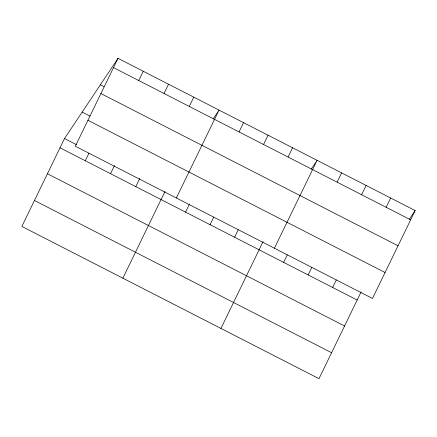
<?xml version="1.0" encoding="UTF-8"?>
<svg xmlns="http://www.w3.org/2000/svg" width="437" height="437" viewBox="0 0 437 437"><rect width="100%" height="100%" fill="white"/><g stroke="black" fill="none" stroke-linecap="round" stroke-linejoin="round"><path stroke-width="0.66" d="M118.012 58.334L75.333 146.231L372.471 298.46L415.15 210.568L118.012 58.334L64.529 138.54L21.85 226.432L318.988 378.666L361.104 291.932M85.281 160.75L88.94 153.218M138.764 80.55L143.265 71.275M110.539 173.691L114.478 165.579M164.022 93.491L168.524 84.215M135.798 186.632L139.736 178.52M189.276 106.431L193.782 97.156M122.879 278.189L164.995 191.455M176.357 197.988L219.035 110.097L213.152 118.919M185.567 212.131L189.505 204.019M239.05 131.93L243.551 122.655M210.082 224.689L213.742 217.156M263.56 144.489L268.067 135.213M234.593 237.247L238.252 229.715M288.076 157.047L292.577 147.772M220.936 328.427L263.052 241.694M274.414 248.227L317.093 160.33L311.21 169.157M283.624 262.369L287.284 254.831M337.102 182.163L341.608 172.894M308.14 274.928L311.794 267.389M361.618 194.727L366.124 185.452M332.65 287.486L336.31 279.953M386.133 207.285L390.634 198.01M409.267 219.39L415.15 210.568M113.505 67.609L410.649 219.844M100.363 84.805L103.968 86.652M100.909 93.556L398.047 245.785M82.178 112.074L89.995 116.078M87.93 120.284L385.068 272.519M64.529 138.54L76.557 144.702M60.027 147.815L357.166 300.044M47.425 173.757L344.569 325.991M34.447 200.485L331.59 352.719"/></g></svg>
